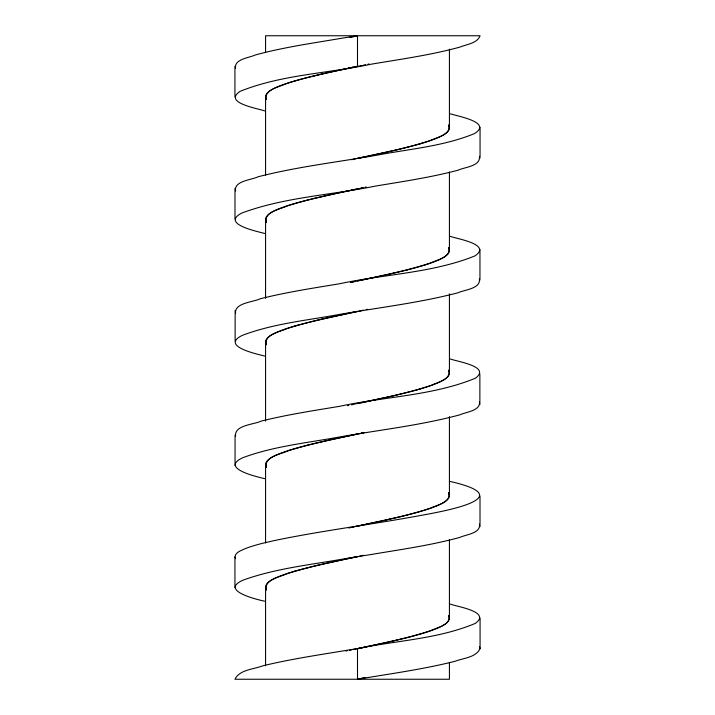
<?xml version="1.0" encoding="UTF-8"?>
<svg xmlns="http://www.w3.org/2000/svg" width="715" height="715" viewBox="0 0 715 715"><rect width="100%" height="100%" fill="white"/><g stroke="black" fill="none" stroke-linecap="round" stroke-linejoin="round"><path stroke-width="1.07" d="M480.069 618.019L480.069 648.657C475.859 657.675 463.061 658.095 454.74 661.375C422.744 669.383 389.997 673.825 357.5 679.25L357.5 648.603C396.628 640.488 438.206 639.022 475.421 623.355C491.527 611.557 456.358 606.651 450.236 604.059M450.236 113.774C456.715 116.089 493.1 122.185 474.402 133.634C442.951 146.53 408.372 149.086 375.268 155.486C336.202 162.269 296.609 166.899 258.124 176.766C251.805 179.974 233.733 180.797 235.566 190.95M264.764 601.226C256.301 599.429 218.799 590.375 243.592 579.945C276.794 568.076 312.285 564.618 346.82 558.379L371.729 554.411C401.231 549.415 431.002 545.304 459.906 537.385C466.01 534.48 481.115 533.345 479.434 524.05M450.236 236.343C456.501 238.801 492.34 244.298 474.921 255.925C432.066 273.13 384.438 274.113 339.732 283.73C313.143 288.136 286.42 292.176 260.26 298.772C253.423 302.213 234.055 302.731 235.566 313.519M479.434 278.904C480.811 288.851 464.518 289.673 457.904 292.81C419.115 302.892 379.156 307.539 339.732 314.377C307.137 320.383 273.496 323.555 242.322 335.371C219.889 346.23 257.284 354.113 264.764 356.079M235.566 436.096C234.225 424.978 254.245 424.621 261.35 421.055C287.18 414.655 313.51 410.633 339.732 406.299C384.563 396.53 432.539 395.851 475.421 378.208C491.527 366.411 456.358 361.513 450.236 358.921M349.492 37.448L351.485 37.028M363.515 65.119L365.508 64.69M368.011 64.162L369.003 63.948M363.515 187.688C337.936 193.309 312.08 198.064 287.081 205.992C280.235 209.343 263.719 211.649 266.355 222.159M351.485 282.166C377.904 276.294 404.69 271.548 430.43 263.022C436.677 259.965 451.523 257.284 448.645 247.694M363.515 432.834C338.374 438.322 313 443.077 288.386 450.709C281.218 454.222 263.871 456.331 266.355 467.306M351.485 527.312C377.904 521.441 404.69 516.695 430.43 508.159C436.677 505.112 451.523 502.43 448.645 492.841M345.997 651.052L346.99 650.838M349.492 650.31L351.485 649.881M363.497 677.981L365.499 677.552M353.487 36.599L357.5 35.75L357.5 66.397M362.013 65.431C336.506 71.062 310.694 75.763 285.803 83.843C279.261 87.042 263.594 89.545 266.355 99.591M353.487 159.177C379.245 153.466 405.342 148.774 430.43 140.444C436.677 137.396 451.523 134.715 448.645 125.125M361.513 310.685C336.595 316.137 311.427 320.838 287.081 328.56C280.235 331.912 263.719 334.218 266.355 344.728M353.487 404.315C379.647 398.478 406.209 393.813 431.637 385.162C437.607 382.257 451.612 379.397 448.645 370.272M361.513 555.823C336.586 561.275 311.427 565.985 287.081 573.698C280.235 577.059 263.719 579.365 266.355 589.875M352.987 649.569C378.905 643.813 405.182 639.112 430.43 630.728C436.677 627.681 451.523 624.999 448.645 615.409M357.5 679.25L361.495 678.401M357.5 35.75L339.732 38.583C311.409 43.383 282.845 47.422 255.094 55.046C248.99 57.951 233.885 59.086 235.566 68.381M357.5 648.603L340.179 651.374C314.278 655.637 288.279 659.632 262.754 665.844C253.673 669.365 239.677 669.562 234.931 679.25L449.431 679.25L449.431 662.492M264.764 110.941C258.499 108.492 222.66 102.996 240.079 91.359C281.513 74.619 327.577 73.511 370.844 64.261C400.588 59.202 430.636 55.118 459.781 47.136C466.546 44.312 477.164 43.517 480.069 35.75L265.569 35.75L265.569 52.508M264.764 233.51C257.686 231.437 220.506 224.144 241.724 213.079C284.418 197.161 330.947 195.132 375.268 186.123C402.92 181.494 430.761 177.427 457.904 170.242C464.518 167.104 480.811 166.282 479.434 156.335M450.236 481.49C521.896 497.801 442.826 511.422 418.784 515.819C371.746 524.479 324.226 530.36 277.357 539.941C266.668 542.256 255.925 544.598 245.674 548.45C241.786 550.353 235.521 551.891 234.94 556.958L234.94 587.587M264.764 478.657C256.828 476.78 219.317 468.307 242.939 457.654C273.997 446.16 307.334 442.862 339.732 436.945C379.808 429.876 420.527 425.407 459.906 414.816C466.01 411.911 481.115 410.776 479.434 401.481M479.434 646.619L480.069 648.603M235.566 558.665L234.94 556.958M480.051 127.297L480.051 157.944M479.953 249.401L479.953 280.039M480.006 496.031L480.006 526.669M479.872 373.936L479.872 404.583M449.431 49.156L449.431 128.477M449.431 172.047L449.431 251.367M449.431 293.82L449.431 374.258M449.431 416.711L449.431 496.031M449.431 539.602L449.431 618.922M265.569 96.078L265.569 175.398M265.569 218.969L265.569 298.289M265.569 340.742L265.569 421.18M265.569 463.633L265.569 542.953M265.569 586.523L265.569 665.844M235.137 310.39L235.137 341.037M235.056 435.006L235.056 465.653M234.931 66.263L234.931 96.909M234.985 188.376L234.985 219.022M352.12 67.389A95.98 0.581 -12 0 1 357.473 66.254M362.854 647.62A95.524 0.581 -12 0 1 357.536 648.746M364.579 677.597A96.507 1.171 -12 0 1 361.012 678.356M266.454 589.875A96.168 19.823 1.4 0 1 265.989 589.026A96.168 19.913 0.9 0 1 265.694 588.177A95.98 19.913 0.4 0 1 265.578 587.319A95.98 19.922 -0.2 0 1 265.631 586.47A96.168 19.931 -0.7 0 1 265.864 585.621A96.168 19.859 -1.2 0 1 266.266 584.772A95.98 19.716 -1.8 0 1 266.847 583.914A95.98 19.573 -2.3 0 1 267.607 583.065A96.168 19.421 -2.8 0 1 268.527 582.216A96.168 19.207 -3.3 0 1 269.618 581.367A95.98 18.912 -3.8 0 1 270.878 580.509A95.98 18.626 -4.3 0 1 272.308 579.659A96.168 18.331 -4.8 0 1 273.89 578.81A96.168 17.964 -5.3 0 1 275.641 577.952A95.98 17.535 -5.8 0 1 277.545 577.103A95.98 17.106 -6.2 0 1 279.601 576.254A96.168 16.677 -6.7 0 1 281.799 575.405A96.168 16.186 -7.1 0 1 284.15 574.547A95.98 15.632 -7.5 0 1 286.644 573.698A95.98 15.078 -7.9 0 1 289.262 572.849A96.168 14.523 -8.3 0 1 292.015 572A96.168 13.907 -8.7 0 1 294.893 571.142M294.866 571.151A95.98 13.245 -9 0 1 297.887 570.293A95.98 12.584 -9.3 0 1 300.997 569.444A96.168 11.923 -9.7 0 1 304.215 568.595M304.179 568.604A96.168 11.208 -10 0 1 307.539 567.737M307.504 567.746A95.98 10.457 -10.2 0 1 310.954 566.888A95.98 9.715 -10.5 0 1 314.457 566.039M314.403 566.048A96.168 8.964 -10.7 0 1 318.041 565.181M317.987 565.199A96.168 8.169 -11 0 1 321.705 564.332M321.643 564.35A95.98 7.356 -11.2 0 1 325.441 563.483M325.361 563.5A95.98 6.542 -11.3 0 1 329.231 562.625M329.141 562.651A96.168 5.729 -11.5 0 1 333.083 561.775M332.976 561.802A96.168 4.889 -11.6 0 1 336.98 560.918M336.854 560.953A95.98 4.031 -11.7 0 1 340.921 560.068M340.76 560.104A95.98 3.173 -11.8 0 1 344.907 559.21M344.675 559.264A96.168 2.315 -11.9 0 1 348.92 558.352M348.571 558.424A96.168 1.448 -12 0 1 353.013 557.486M352.12 557.673A95.98 0.581 -12 0 1 357.473 556.538M363.408 555.278A96.168 1.162 -12 0 1 362.219 555.528M266.454 467.306A96.168 19.823 1.4 0 1 265.989 466.457A96.168 19.913 0.9 0 1 265.694 465.599A95.98 19.913 0.4 0 1 265.578 464.75A95.98 19.922 -0.2 0 1 265.631 463.901A96.168 19.931 -0.7 0 1 265.864 463.043A96.168 19.859 -1.2 0 1 266.266 462.194A95.98 19.716 -1.8 0 1 266.847 461.345A95.98 19.573 -2.3 0 1 267.607 460.496A96.168 19.421 -2.8 0 1 268.527 459.638A96.168 19.207 -3.3 0 1 269.618 458.789A95.98 18.912 -3.8 0 1 270.878 457.94A95.98 18.626 -4.3 0 1 272.308 457.091A96.168 18.331 -4.8 0 1 273.89 456.233A96.168 17.964 -5.3 0 1 275.641 455.384A95.98 17.535 -5.8 0 1 277.545 454.534A95.98 17.106 -6.2 0 1 279.601 453.685A96.168 16.677 -6.7 0 1 281.799 452.827A96.168 16.186 -7.1 0 1 284.15 451.978A95.98 15.632 -7.5 0 1 286.644 451.129A95.98 15.078 -7.9 0 1 289.262 450.28M289.244 450.28A96.168 14.523 -8.3 0 1 292.015 449.422A96.168 13.907 -8.7 0 1 294.893 448.573M294.866 448.582A95.98 13.245 -9 0 1 297.887 447.724A95.98 12.584 -9.3 0 1 300.997 446.875A96.168 11.923 -9.7 0 1 304.215 446.017A96.168 11.208 -10 0 1 307.539 445.168M307.504 445.177A95.98 10.457 -10.2 0 1 310.954 444.319A95.98 9.715 -10.5 0 1 314.457 443.461M314.403 443.479A96.168 8.964 -10.7 0 1 318.041 442.612M317.987 442.63A96.168 8.169 -11 0 1 321.705 441.763M321.643 441.772A95.98 7.356 -11.2 0 1 325.441 440.905M325.361 440.923A95.98 6.542 -11.3 0 1 329.231 440.056M329.141 440.074A96.168 5.729 -11.5 0 1 333.083 439.207M332.976 439.225A96.168 4.889 -11.6 0 1 336.98 438.349M336.854 438.375A95.98 4.031 -11.7 0 1 340.921 437.5M340.76 437.535A95.98 3.173 -11.8 0 1 344.907 436.642M344.675 436.686A96.168 2.315 -11.9 0 1 348.92 435.784M348.571 435.855A96.168 1.448 -12 0 1 353.013 434.908M352.12 435.104A95.98 0.581 -12 0 1 357.473 433.969M364.587 432.45A96.168 1.162 -12 0 1 361.03 433.21M266.454 344.728A96.168 19.823 1.4 0 1 265.989 343.879A96.168 19.913 0.9 0 1 265.694 343.03A95.98 19.913 0.4 0 1 265.578 342.181A95.98 19.922 -0.2 0 1 265.631 341.323A96.168 19.931 -0.7 0 1 265.864 340.474A96.168 19.859 -1.2 0 1 266.266 339.625A95.98 19.716 -1.8 0 1 266.847 338.776A95.98 19.573 -2.3 0 1 267.607 337.918A96.168 19.421 -2.8 0 1 268.527 337.069A96.168 19.207 -3.3 0 1 269.618 336.22A95.98 18.912 -3.8 0 1 270.878 335.371A95.98 18.626 -4.3 0 1 272.308 334.513A96.168 18.331 -4.8 0 1 273.89 333.664A96.168 17.964 -5.3 0 1 275.641 332.815A95.98 17.535 -5.8 0 1 277.545 331.966A95.98 17.106 -6.2 0 1 279.601 331.108A96.168 16.677 -6.7 0 1 281.799 330.259A96.168 16.186 -7.1 0 1 284.15 329.409A95.98 15.632 -7.5 0 1 286.644 328.56A95.98 15.078 -7.9 0 1 289.262 327.702A96.168 14.523 -8.3 0 1 292.015 326.853A96.168 13.907 -8.7 0 1 294.893 326.004M294.866 326.013A95.98 13.245 -9 0 1 297.887 325.155M297.86 325.155A95.98 12.584 -9.3 0 1 300.997 324.297A96.168 11.923 -9.7 0 1 304.215 323.448A96.168 11.208 -10 0 1 307.539 322.599M307.504 322.608A95.98 10.457 -10.2 0 1 310.954 321.741A95.98 9.715 -10.5 0 1 314.457 320.892M314.403 320.901A96.168 8.964 -10.7 0 1 318.041 320.043M317.987 320.052A96.168 8.169 -11 0 1 321.705 319.185M321.643 319.203A95.98 7.356 -11.2 0 1 325.441 318.336M325.361 318.354A95.98 6.542 -11.3 0 1 329.231 317.487M329.141 317.505A96.168 5.729 -11.5 0 1 333.083 316.629M332.976 316.656A96.168 4.889 -11.6 0 1 336.98 315.78M336.854 315.807A95.98 4.031 -11.7 0 1 340.921 314.922M340.76 314.957A95.98 3.173 -11.8 0 1 344.907 314.073M344.675 314.117A96.168 2.315 -11.9 0 1 348.92 313.206M348.571 313.286A96.168 1.448 -12 0 1 353.013 312.339M352.12 312.526A95.98 0.581 -12 0 1 357.473 311.391M363.408 310.131A96.168 1.162 -12 0 1 362.219 310.382M367.43 309.273A96.168 2.029 -11.9 0 1 366.187 309.541M266.454 222.159A96.168 19.823 1.4 0 1 265.989 221.31A96.168 19.913 0.9 0 1 265.694 220.461A95.98 19.913 0.4 0 1 265.578 219.603A95.98 19.922 -0.2 0 1 265.631 218.754A96.168 19.931 -0.7 0 1 265.864 217.905A96.168 19.859 -1.2 0 1 266.266 217.056A95.98 19.716 -1.8 0 1 266.847 216.198A95.98 19.573 -2.3 0 1 267.607 215.349A96.168 19.421 -2.8 0 1 268.527 214.5A96.168 19.207 -3.3 0 1 269.618 213.651A95.98 18.912 -3.8 0 1 270.878 212.793A95.98 18.626 -4.3 0 1 272.308 211.944A96.168 18.331 -4.8 0 1 273.89 211.095A96.168 17.964 -5.3 0 1 275.641 210.246A95.98 17.535 -5.8 0 1 277.545 209.388A95.98 17.106 -6.2 0 1 279.601 208.539A96.168 16.677 -6.7 0 1 281.799 207.69A96.168 16.186 -7.1 0 1 284.15 206.841A95.98 15.632 -7.5 0 1 286.644 205.983A95.98 15.078 -7.9 0 1 289.262 205.134A96.168 14.523 -8.3 0 1 292.015 204.284A96.168 13.907 -8.7 0 1 294.893 203.435M294.866 203.435A95.98 13.245 -9 0 1 297.887 202.577A95.98 12.584 -9.3 0 1 300.997 201.728A96.168 11.923 -9.7 0 1 304.215 200.879A96.168 11.208 -10 0 1 307.539 200.021M307.504 200.039A95.98 10.457 -10.2 0 1 310.954 199.172A95.98 9.715 -10.5 0 1 314.457 198.323M314.403 198.332A96.168 8.964 -10.7 0 1 318.041 197.474M317.987 197.483A96.168 8.169 -11 0 1 321.705 196.616M321.643 196.634A95.98 7.356 -11.2 0 1 325.441 195.767M325.361 195.785A95.98 6.542 -11.3 0 1 329.231 194.909M329.141 194.936A96.168 5.729 -11.5 0 1 333.083 194.06M332.976 194.087A96.168 4.889 -11.6 0 1 336.98 193.211M336.854 193.238A95.98 4.031 -11.7 0 1 340.921 192.353M340.76 192.389A95.98 3.173 -11.8 0 1 344.907 191.495M344.675 191.548A96.168 2.315 -11.9 0 1 348.92 190.637M348.571 190.717A96.168 1.448 -12 0 1 353.013 189.77M352.12 189.958A95.98 0.581 -12 0 1 357.473 188.823M362.219 187.813A96.168 1.162 -12 0 1 361.03 188.063M366.187 186.972A96.168 2.029 -11.9 0 1 364.945 187.232M266.454 99.591A96.168 19.823 1.4 0 1 265.989 98.742A96.168 19.913 0.9 0 1 265.694 97.883A95.98 19.913 0.4 0 1 265.578 97.034A95.98 19.922 -0.2 0 1 265.631 96.185A96.168 19.931 -0.7 0 1 265.864 95.336A96.168 19.859 -1.2 0 1 266.266 94.478A95.98 19.716 -1.8 0 1 266.847 93.629A95.98 19.573 -2.3 0 1 267.607 92.78A96.168 19.421 -2.8 0 1 268.527 91.931A96.168 19.207 -3.3 0 1 269.618 91.073A95.98 18.912 -3.8 0 1 270.878 90.224A95.98 18.626 -4.3 0 1 272.308 89.375A96.168 18.331 -4.8 0 1 273.89 88.526A96.168 17.964 -5.3 0 1 275.641 87.668A95.98 17.535 -5.8 0 1 277.545 86.819A95.98 17.106 -6.2 0 1 279.601 85.97A96.168 16.677 -6.7 0 1 281.799 85.121A96.168 16.186 -7.1 0 1 284.15 84.263A95.98 15.632 -7.5 0 1 286.644 83.414A95.98 15.078 -7.9 0 1 289.262 82.565A96.168 14.523 -8.3 0 1 292.015 81.716A96.168 13.907 -8.7 0 1 294.893 80.858M294.866 80.867A95.98 13.245 -9 0 1 297.887 80.008A95.98 12.584 -9.3 0 1 300.997 79.159A96.168 11.923 -9.7 0 1 304.215 78.301A96.168 11.208 -10 0 1 307.539 77.452M307.504 77.461A95.98 10.457 -10.2 0 1 310.954 76.603A95.98 9.715 -10.5 0 1 314.457 75.754M314.403 75.763A96.168 8.964 -10.7 0 1 318.041 74.896M317.987 74.914A96.168 8.169 -11 0 1 321.705 74.047M321.643 74.065A95.98 7.356 -11.2 0 1 325.441 73.198M325.361 73.207A95.98 6.542 -11.3 0 1 329.231 72.34M329.141 72.358A96.168 5.729 -11.5 0 1 333.083 71.491M332.976 71.509A96.168 4.889 -11.6 0 1 336.98 70.633M336.854 70.66A95.98 4.031 -11.7 0 1 340.921 69.784M340.76 69.82A95.98 3.173 -11.8 0 1 344.907 68.926M344.675 68.971A96.168 2.315 -11.9 0 1 348.92 68.068M348.571 68.139A96.168 1.448 -12 0 1 353.013 67.201M350.413 37.403A96.168 1.162 -12 0 1 353.97 36.653M448.546 125.125A96.168 19.823 1.4 0 1 449.011 125.974A96.168 19.913 0.9 0 1 449.306 126.823A95.98 19.913 0.4 0 1 449.422 127.681A95.98 19.922 -0.2 0 1 449.369 128.53A96.168 19.931 -0.7 0 1 449.136 129.379A96.168 19.859 -1.2 0 1 448.734 130.228A95.98 19.716 -1.8 0 1 448.153 131.086A95.98 19.573 -2.3 0 1 447.393 131.935A96.168 19.421 -2.8 0 1 446.473 132.784A96.168 19.207 -3.3 0 1 445.382 133.634A95.98 18.912 -3.8 0 1 444.122 134.492A95.98 18.626 -4.3 0 1 442.692 135.341A96.168 18.331 -4.8 0 1 441.11 136.19A96.168 17.964 -5.3 0 1 439.359 137.048A95.98 17.535 -5.8 0 1 437.455 137.897A95.98 17.106 -6.2 0 1 435.399 138.746A96.168 16.677 -6.7 0 1 433.201 139.595A96.168 16.186 -7.1 0 1 430.85 140.453A95.98 15.632 -7.5 0 1 428.356 141.302A95.98 15.078 -7.9 0 1 425.738 142.151A96.168 14.523 -8.3 0 1 422.985 143A96.168 13.907 -8.7 0 1 420.107 143.858M420.134 143.849A95.98 13.245 -9 0 1 417.113 144.707A95.98 12.584 -9.3 0 1 414.003 145.556A96.168 11.923 -9.7 0 1 410.785 146.405M410.821 146.396A96.168 11.208 -10 0 1 407.461 147.263M407.496 147.254A95.98 10.457 -10.2 0 1 404.046 148.112A95.98 9.715 -10.5 0 1 400.543 148.961M400.597 148.952A96.168 8.964 -10.7 0 1 396.959 149.819M397.013 149.801A96.168 8.169 -11 0 1 393.295 150.668M393.357 150.651A95.98 7.356 -11.2 0 1 389.559 151.517M389.639 151.5A95.98 6.542 -11.3 0 1 385.769 152.375M385.859 152.349A96.168 5.729 -11.5 0 1 381.917 153.225M382.024 153.198A96.168 4.889 -11.6 0 1 378.021 154.083M378.146 154.047A95.98 4.031 -11.7 0 1 374.079 154.932M374.24 154.896A95.98 3.173 -11.8 0 1 370.093 155.79M370.325 155.736A96.168 2.315 -11.9 0 1 366.08 156.648M366.429 156.576A96.168 1.448 -12 0 1 361.987 157.515M362.88 157.327A95.98 0.581 -12 0 1 357.527 158.462M448.546 247.694A96.168 19.823 1.4 0 1 449.011 248.543A96.168 19.913 0.9 0 1 449.306 249.401A95.98 19.913 0.4 0 1 449.422 250.25A95.98 19.922 -0.2 0 1 449.369 251.099A96.168 19.931 -0.7 0 1 449.136 251.957A96.168 19.859 -1.2 0 1 448.734 252.806A95.98 19.716 -1.8 0 1 448.153 253.655A95.98 19.573 -2.3 0 1 447.393 254.504A96.168 19.421 -2.8 0 1 446.473 255.362A96.168 19.207 -3.3 0 1 445.382 256.211A95.98 18.912 -3.8 0 1 444.122 257.06A95.98 18.626 -4.3 0 1 442.692 257.909A96.168 18.331 -4.8 0 1 441.11 258.767A96.168 17.964 -5.3 0 1 439.359 259.617A95.98 17.535 -5.8 0 1 437.455 260.466A95.98 17.106 -6.2 0 1 435.399 261.315A96.168 16.677 -6.7 0 1 433.201 262.173A96.168 16.186 -7.1 0 1 430.85 263.022A95.98 15.632 -7.5 0 1 428.356 263.871A95.98 15.078 -7.9 0 1 425.738 264.72M425.756 264.72A96.168 14.523 -8.3 0 1 422.985 265.578A96.168 13.907 -8.7 0 1 420.107 266.427M420.134 266.418A95.98 13.245 -9 0 1 417.113 267.276A95.98 12.584 -9.3 0 1 414.003 268.125A96.168 11.923 -9.7 0 1 410.785 268.983A96.168 11.208 -10 0 1 407.461 269.832M407.496 269.823A95.98 10.457 -10.2 0 1 404.046 270.681A95.98 9.715 -10.5 0 1 400.543 271.539M400.597 271.521A96.168 8.964 -10.7 0 1 396.959 272.388M397.013 272.37A96.168 8.169 -11 0 1 393.295 273.237M393.357 273.228A95.98 7.356 -11.2 0 1 389.559 274.095M389.639 274.077A95.98 6.542 -11.3 0 1 385.769 274.944M385.859 274.926A96.168 5.729 -11.5 0 1 381.917 275.793M382.024 275.776A96.168 4.889 -11.6 0 1 378.021 276.651M378.146 276.625A95.98 4.031 -11.7 0 1 374.079 277.5M374.24 277.465A95.98 3.173 -11.8 0 1 370.093 278.358M370.325 278.314A96.168 2.315 -11.9 0 1 366.08 279.216M366.429 279.145A96.168 1.448 -12 0 1 361.987 280.092M362.88 279.896A95.98 0.581 -12 0 1 357.527 281.031M350.413 282.55A96.168 1.162 -12 0 1 353.97 281.79M448.546 370.272A96.168 19.823 1.4 0 1 449.011 371.121A96.168 19.913 0.9 0 1 449.306 371.97A95.98 19.913 0.4 0 1 449.422 372.819A95.98 19.922 -0.2 0 1 449.369 373.677A96.168 19.931 -0.7 0 1 449.136 374.526A96.168 19.859 -1.2 0 1 448.734 375.375A95.98 19.716 -1.8 0 1 448.153 376.224A95.98 19.573 -2.3 0 1 447.393 377.082A96.168 19.421 -2.8 0 1 446.473 377.931A96.168 19.207 -3.3 0 1 445.382 378.78A95.98 18.912 -3.8 0 1 444.122 379.629A95.98 18.626 -4.3 0 1 442.692 380.487A96.168 18.331 -4.8 0 1 441.11 381.336A96.168 17.964 -5.3 0 1 439.359 382.185A95.98 17.535 -5.8 0 1 437.455 383.034A95.98 17.106 -6.2 0 1 435.399 383.892A96.168 16.677 -6.7 0 1 433.201 384.742A96.168 16.186 -7.1 0 1 430.85 385.591A95.98 15.632 -7.5 0 1 428.356 386.44A95.98 15.078 -7.9 0 1 425.738 387.298A96.168 14.523 -8.3 0 1 422.985 388.147A96.168 13.907 -8.7 0 1 420.107 388.996M420.134 388.987A95.98 13.245 -9 0 1 417.113 389.845M417.14 389.845A95.98 12.584 -9.3 0 1 414.003 390.703A96.168 11.923 -9.7 0 1 410.785 391.552A96.168 11.208 -10 0 1 407.461 392.401M407.496 392.392A95.98 10.457 -10.2 0 1 404.046 393.259A95.98 9.715 -10.5 0 1 400.543 394.108M400.597 394.099A96.168 8.964 -10.7 0 1 396.959 394.957M397.013 394.948A96.168 8.169 -11 0 1 393.295 395.815M393.357 395.797A95.98 7.356 -11.2 0 1 389.559 396.664M389.639 396.646A95.98 6.542 -11.3 0 1 385.769 397.513M385.859 397.495A96.168 5.729 -11.5 0 1 381.917 398.371M382.024 398.344A96.168 4.889 -11.6 0 1 378.021 399.22M378.146 399.193A95.98 4.031 -11.7 0 1 374.079 400.078M374.24 400.043A95.98 3.173 -11.8 0 1 370.093 400.927M370.325 400.883A96.168 2.315 -11.9 0 1 366.08 401.794M366.429 401.714A96.168 1.448 -12 0 1 361.987 402.661M362.88 402.474A95.98 0.581 -12 0 1 357.527 403.609M448.546 492.841A96.168 19.823 1.4 0 1 449.011 493.69A96.168 19.913 0.9 0 1 449.306 494.539A95.98 19.913 0.4 0 1 449.422 495.397A95.98 19.922 -0.2 0 1 449.369 496.246A96.168 19.931 -0.7 0 1 449.136 497.095A96.168 19.859 -1.2 0 1 448.734 497.944A95.98 19.716 -1.8 0 1 448.153 498.802A95.98 19.573 -2.3 0 1 447.393 499.651A96.168 19.421 -2.8 0 1 446.473 500.5A96.168 19.207 -3.3 0 1 445.382 501.349A95.98 18.912 -3.8 0 1 444.122 502.207A95.98 18.626 -4.3 0 1 442.692 503.056A96.168 18.331 -4.8 0 1 441.11 503.905A96.168 17.964 -5.3 0 1 439.359 504.754A95.98 17.535 -5.8 0 1 437.455 505.612A95.98 17.106 -6.2 0 1 435.399 506.461A96.168 16.677 -6.7 0 1 433.201 507.31A96.168 16.186 -7.1 0 1 430.85 508.159A95.98 15.632 -7.5 0 1 428.356 509.017A95.98 15.078 -7.9 0 1 425.738 509.867A96.168 14.523 -8.3 0 1 422.985 510.716A96.168 13.907 -8.7 0 1 420.107 511.565M420.134 511.565A95.98 13.245 -9 0 1 417.113 512.423A95.98 12.584 -9.3 0 1 414.003 513.272A96.168 11.923 -9.7 0 1 410.785 514.121A96.168 11.208 -10 0 1 407.461 514.979M407.496 514.961A95.98 10.457 -10.2 0 1 404.046 515.828A95.98 9.715 -10.5 0 1 400.543 516.677M400.597 516.668A96.168 8.964 -10.7 0 1 396.959 517.526M397.013 517.517A96.168 8.169 -11 0 1 393.295 518.384M393.357 518.366A95.98 7.356 -11.2 0 1 389.559 519.233M389.639 519.215A95.98 6.542 -11.3 0 1 385.769 520.091M385.859 520.064A96.168 5.729 -11.5 0 1 381.917 520.94M382.024 520.913A96.168 4.889 -11.6 0 1 378.021 521.789M378.146 521.762A95.98 4.031 -11.7 0 1 374.079 522.647M374.24 522.611A95.98 3.173 -11.8 0 1 370.093 523.505M370.325 523.452A96.168 2.315 -11.9 0 1 366.08 524.363M366.429 524.283A96.168 1.448 -12 0 1 361.987 525.23M362.88 525.042A95.98 0.581 -12 0 1 357.527 526.177M352.781 527.187A96.168 1.162 -12 0 1 353.97 526.937M348.813 528.028A96.168 2.029 -11.9 0 1 350.055 527.768M448.546 615.409A96.168 19.823 1.4 0 1 449.011 616.259A96.168 19.913 0.9 0 1 449.306 617.117A95.98 19.913 0.4 0 1 449.422 617.966A95.98 19.922 -0.2 0 1 449.369 618.815A96.168 19.931 -0.7 0 1 449.136 619.664A96.168 19.859 -1.2 0 1 448.734 620.522A95.98 19.716 -1.8 0 1 448.153 621.371A95.98 19.573 -2.3 0 1 447.393 622.22A96.168 19.421 -2.8 0 1 446.473 623.069A96.168 19.207 -3.3 0 1 445.382 623.927A95.98 18.912 -3.8 0 1 444.122 624.776A95.98 18.626 -4.3 0 1 442.692 625.625A96.168 18.331 -4.8 0 1 441.11 626.474A96.168 17.964 -5.3 0 1 439.359 627.332A95.98 17.535 -5.8 0 1 437.455 628.181A95.98 17.106 -6.2 0 1 435.399 629.03A96.159 16.677 -6.7 0 1 433.201 629.879A96.159 16.186 -7.1 0 1 430.85 630.737A95.971 15.623 -7.5 0 1 428.356 631.586A95.98 15.078 -7.9 0 1 425.738 632.435A96.176 14.523 -8.3 0 1 422.985 633.284A96.185 13.916 -8.7 0 1 420.107 634.142M420.134 634.134A96.007 13.254 -9 0 1 417.113 634.992A95.989 12.584 -9.3 0 1 414.003 635.841A96.132 11.914 -9.7 0 1 410.785 636.699A96.105 11.199 -10 0 1 407.461 637.548M407.496 637.539A95.899 10.448 -10.2 0 1 404.046 638.397A95.962 9.706 -10.5 0 1 400.534 639.246M400.588 639.237A96.257 8.973 -10.7 0 1 396.95 640.104M397.013 640.086A96.319 8.196 -11 0 1 393.295 640.953M393.357 640.935A96.168 7.373 -11.2 0 1 389.559 641.802M389.648 641.793A95.989 6.551 -11.3 0 1 385.778 642.66M385.868 642.642A95.917 5.711 -11.5 0 1 381.926 643.509M382.033 643.482A95.819 4.862 -11.6 0 1 378.029 644.367M378.155 644.331A95.694 4.004 -11.7 0 1 374.079 645.216M374.231 645.18A96.159 3.173 -11.8 0 1 370.084 646.074M370.316 646.029A96.713 2.333 -11.9 0 1 366.062 646.941M366.42 646.861A96.507 1.457 -12 0 1 361.978 647.808M351.592 159.722A96.168 1.162 -12 0 1 352.781 159.472M351.592 404.869A96.168 1.162 -12 0 1 352.781 404.619M347.57 405.727A96.168 2.029 -11.9 0 1 348.813 405.459"/></g></svg>
